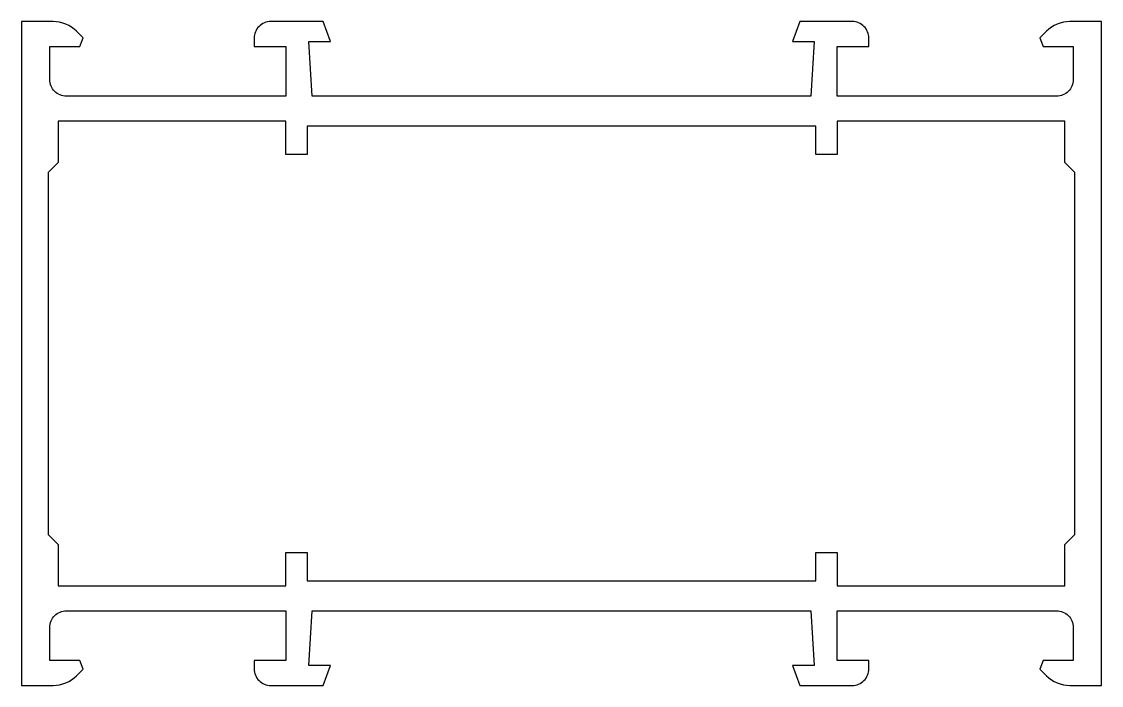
# Model space of a CAD drawing. Header units: millimetres. Extents: x 0 to 65, y 0 to 40.
import ezdxf

# ---------------------------------------------------------------- set-up
doc = ezdxf.new("R2010")
doc.units = ezdxf.units.MM

msp = doc.modelspace()

# ---------------------------------------------------------------- linework, layer by layer
for points in [[(0, 0), (1.896, 0, 0.198912), (3.31, 0.586), (3.712, 0.988), (3.5, 1.5), (1.7, 1.5), (1.7, 3.5, -0.414214), (2.7, 4.5), (15.9, 4.5), (15.9, 1.5), (14, 1.5), (14, 1, 0.414214), (15, 0), (18.149, 0), (18.586, 1.2), (17.3, 1.2), (17.5, 4.5), (47.5, 4.5), (47.7, 1.2), (46.414, 1.2), (46.851, 0), (50, 0, 0.414214), (51, 1), (51, 1.5), (49.1, 1.5), (49.1, 4.5), (62.3, 4.5, -0.414214), (63.3, 3.5), (63.3, 1.5), (61.5, 1.5), (61.288, 0.988), (61.69, 0.586, 0.198912), (63.104, 0), (65, 0), (65, 40), (63.104, 40, 0.198912), (61.69, 39.414), (61.288, 39.012), (61.5, 38.5), (63.3, 38.5), (63.3, 36.5, -0.414214), (62.3, 35.5), (49.1, 35.5), (49.1, 38.5), (51, 38.5), (51, 39, 0.414214), (50, 40), (46.851, 40), (46.414, 38.8), (47.7, 38.8), (47.5, 35.5), (17.5, 35.5), (17.3, 38.8), (18.586, 38.8), (18.149, 40), (15, 40, 0.414214), (14, 39), (14, 38.5), (15.9, 38.5), (15.9, 35.5), (2.7, 35.5, -0.414214), (1.7, 36.5), (1.7, 38.5), (3.5, 38.5), (3.712, 39.012), (3.31, 39.414, 0.198912), (1.896, 40), (0, 40), (0, 0)], [(1.6, 30.9), (1.6, 9.1), (2.2, 8.5), (2.2, 6), (15.9, 6), (15.9, 8), (17.2, 8), (17.2, 6.3), (47.8, 6.3), (47.8, 8), (49.1, 8), (49.1, 6), (62.8, 6), (62.8, 8.5), (63.4, 9.1), (63.4, 30.9), (62.8, 31.5), (62.8, 34), (49.1, 34), (49.1, 32), (47.8, 32), (47.8, 33.7), (17.2, 33.7), (17.2, 32), (15.9, 32), (15.9, 34), (2.2, 34), (2.2, 31.5), (1.6, 30.9, 0.198912)]]:
    msp.add_lwpolyline(points, format="xyb", close=True)

doc.saveas('drawing.dxf')
